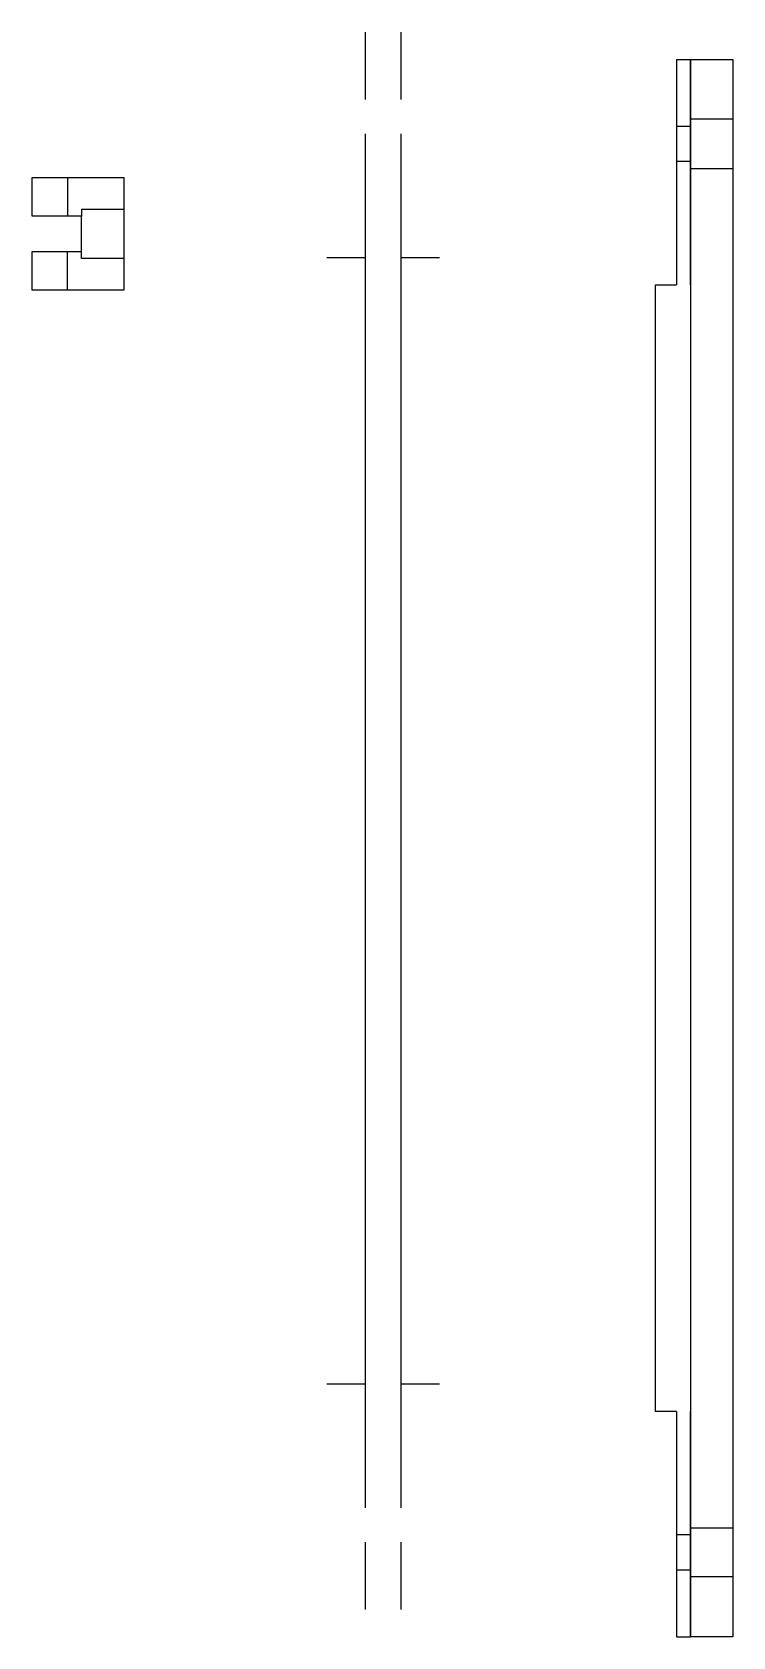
# Model space of a CAD drawing. Header units: millimetres. Extents: x 67 to 117, y 117 to 230.
import ezdxf

# ---------------------------------------------------------------- set-up
doc = ezdxf.new("R2010")
doc.units = ezdxf.units.MM

msp = doc.modelspace()

# ---------------------------------------------------------------- linework, layer by layer
for p, q in [((91, 225.67), (91, 230.45)), ((93.5, 230.45), (93.5, 225.67)), ((113.07, 228.51), (113.07, 212.51)), ((113.07, 228.51), (114.07, 228.51)), ((114.07, 228.51), (114.07, 116.51)), ((113.07, 223.76), (114.07, 223.76)), ((117.07, 224.26), (114.07, 224.26)), ((91, 125.67), (91, 223.22)), ((93.5, 223.22), (93.5, 125.67)), ((114.07, 221.26), (113.07, 221.26)), ((69.84, 220.12), (69.84, 217.37)), ((114.07, 220.76), (117.07, 220.76)), ((70.84, 217.87), (73.84, 217.87)), ((70.84, 217.87), (70.84, 217.37)), ((69.84, 212.12), (69.84, 214.87)), ((70.84, 214.37), (70.84, 214.87)), ((73.84, 214.37), (70.84, 214.37)), ((88.25, 214.45), (91, 214.45)), ((93.5, 214.45), (96.25, 214.45)), ((91, 134.45), (88.25, 134.45)), ((96.25, 134.45), (93.5, 134.45)), ((113.07, 132.51), (113.07, 116.51)), ((114.07, 124.26), (117.07, 124.26)), ((91, 118.45), (91, 123.22)), ((93.5, 123.22), (93.5, 118.45)), ((114.07, 123.76), (113.07, 123.76)), ((113.07, 121.26), (114.07, 121.26)), ((117.07, 120.76), (114.07, 120.76)), ((113.07, 116.51), (114.07, 116.51))]:
    msp.add_line(p, q)
for points in [[(117.07, 228.51), (117.07, 116.51), (114.07, 116.51), (114.07, 132.51)], [(114.07, 212.51), (114.07, 228.51), (117.07, 228.51)], [(67.34, 220.12), (73.84, 220.12), (73.84, 212.12), (67.34, 212.12), (67.34, 214.87), (70.84, 214.87), (70.84, 217.37), (67.34, 217.37), (67.34, 220.12)], [(113.07, 132.51), (111.57, 132.51), (111.57, 212.51), (113.07, 212.51)]]:
    msp.add_lwpolyline(points)

doc.saveas('drawing.dxf')
